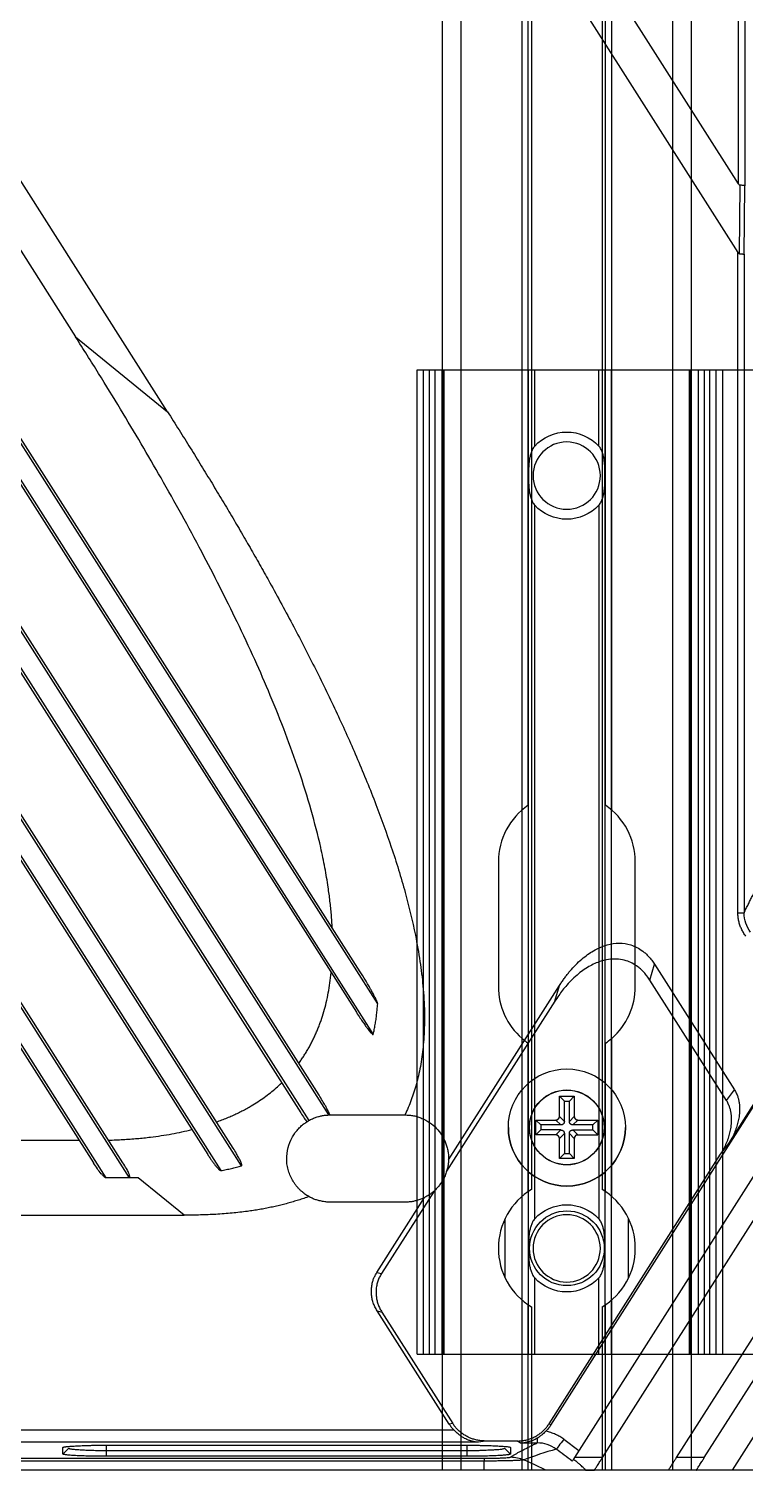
# Model space of a CAD drawing. Header units: millimetres. Extents: x 620 to 19791, y 2539 to 6969.
# Drawn here: x 17417.2 to 17474.8, y 3799.1 to 3914.7 of the extents above; entities that cross this region are included whole.
import ezdxf

# ---------------------------------------------------------------- set-up
doc = ezdxf.new("R2010")
doc.units = ezdxf.units.MM
doc.layers.add('02___PRT_ALL_AXES', color=7, linetype='Continuous')
doc.layers.add('1轮廓线', color=7, linetype='Continuous', lineweight=25)

# ---------------------------------------------------------------- blocks, each defined once
blk = doc.blocks.new('tugj')
at = {"color": 7, "linetype": 'Continuous', "lineweight": 25}
for p, q in [((12752.83, 4922.32), (12661.49, 5065.69)), ((12608.25, 5053.42), (12699.59, 4910.04)), ((12723.85, 4856.52), (12608.75, 5037.18)), ((12722.44, 4859.1), (12608.92, 5037.29)), ((12608.58, 5034.1), (12722.14, 4855.85)), ((12608.75, 5034.2), (12723.5, 4854.08)), ((12719.92, 4847.61), (12608.75, 5022.11)), ((12719.14, 4849.21), (12608.92, 5022.21)), ((12608.75, 5019.13), (12718.31, 4847.16)), ((12608.58, 5019.02), (12717.67, 4847.78)), ((12712.92, 4843.53), (12608.75, 5007.03)), ((12712.24, 4844.96), (12608.92, 5007.14)), ((12608.75, 5004.05), (12711.26, 4843.15)), ((12608.58, 5003.95), (12710.21, 4844.43)), ((12703.92, 4842.57), (12608.75, 4991.95)), ((12703.39, 4843.77), (12608.92, 4992.06)), ((12608.75, 4988.98), (12702.02, 4842.57)), ((12608.58, 4988.87), (12701.02, 4843.77)), ((12706.97, 4904.04), (12662.49, 4973.87)), ((12716.44, 4973.87), (12752.78, 4916.81)), ((12752.83, 4922.32), (12752.83, 4937.4)), ((12753.33, 4937.29), (12753.33, 4922.16)), ((12752.91, 4916.71), (12752.97, 4922.21)), ((12753.28, 4916.66), (12753.33, 4922.16)), ((12752.78, 4863.82), (12752.78, 4916.81)), ((12753.28, 4916.66), (12753.28, 4863.82)), ((12699.59, 4910.04), (12706.97, 4904.04)), ((12752.78, 4863.82), (12753.28, 4863.82)), ((12745.71, 4858.43), (12746.09, 4859.7)), ((12746.09, 4859.7), (12752.5, 4849.63)), ((12751.86, 4848.78), (12745.71, 4858.43)), ((12729.54, 4844.01), (12738.46, 4858.01)), ((12738.08, 4856.74), (12738.46, 4858.01)), ((12738.08, 4856.74), (12729.39, 4843.1)), ((12737.76, 4822.73), (12755.54, 4850.65)), ((12752.04, 4845.31), (12755.54, 4850.81)), ((12751.86, 4848.78), (12752.5, 4849.63)), ((12699.88, 4845.57), (12692.64, 4845.57)), ((12737.62, 4822.84), (12751.39, 4844.46)), ((12751.39, 4844.46), (12752.04, 4845.31)), ((12754.54, 4843.5), (12739.65, 4820.12)), ((12703.92, 4842.57), (12702.02, 4842.57)), ((12704.16, 4842.57), (12703.92, 4842.57)), ((12704.61, 4842.57), (12704.16, 4842.57)), ((12708.31, 4839.57), (12704.61, 4842.57)), ((12723.79, 4834.98), (12727.61, 4840.99)), ((12728.38, 4841.51), (12724.16, 4834.89)), ((12726.04, 4840.62), (12720.04, 4840.62)), ((12741.9, 4820.12), (12754.54, 4839.96)), ((12634.37, 4839.57), (12708.31, 4839.57)), ((12723.79, 4834.98), (12724.16, 4834.89)), ((12729.6, 4822.81), (12723.81, 4831.89)), ((12723.81, 4831.89), (12724.19, 4831.8)), ((12724.19, 4831.8), (12729.88, 4822.86)), ((12754.54, 4830.65), (12747.83, 4820.12)), ((12750.08, 4820.12), (12754.54, 4827.12)), ((12752.34, 4819.12), (12755.54, 4824.12)), ((12729.88, 4822.86), (12729.6, 4822.81)), ((12737.76, 4822.73), (12737.62, 4822.84)), ((12731.95, 4821.35), (12629.14, 4821.35)), ((12631.13, 4822.35), (12729.96, 4822.35)), ((12732.5, 4821.45), (12731.95, 4821.35)), ((12735.09, 4821.45), (12732.5, 4821.45)), ((12735.3, 4821.3), (12735.09, 4821.45)), ((12735.3, 4821.3), (12736.67, 4821.3)), ((12738.79, 4821.59), (12740, 4820.68)), ((12698.57, 4820.41), (12698.57, 4820.93)), ((12698.57, 4820.41), (12699.04, 4820.88)), ((12702.04, 4821.11), (12731.04, 4821.11)), ((12702.04, 4820.7), (12702.04, 4820.23)), ((12702.04, 4820.7), (12731.04, 4820.7)), ((12731.04, 4820.23), (12702.04, 4820.23)), ((12731.04, 4820.23), (12731.04, 4820.7)), ((12734.04, 4820.88), (12734.52, 4820.41)), ((12734.52, 4820.93), (12734.52, 4820.41)), ((12741.9, 4820.12), (12739.65, 4820.12)), ((12750.08, 4820.12), (12747.83, 4820.12)), ((12688.84, 4820.07), (12732.4, 4820.07)), ((12732.4, 4819.84), (12688.84, 4819.84)), ((12732.4, 4819.12), (12688.84, 4819.12)), ((12732.4, 4819.12), (12732.4, 4819.84)), ((12740.54, 4819.12), (12741.26, 4819.12)), ((12741.26, 4819.12), (12740.72, 4819.12)), ((12747.19, 4819.12), (12741.26, 4819.12)), ((12749.44, 4819.12), (12747.19, 4819.12)), ((12752.34, 4819.12), (12749.44, 4819.12)), ((12755.04, 4819.12), (12752.34, 4819.12))]:
    blk.add_line(p, q, dxfattribs=at)
at = {"color": 8, "linetype": 'Continuous', "lineweight": 25}
for p, q in [((12702.04, 4821.11), (12702.04, 4820.7)), ((12731.04, 4820.7), (12731.04, 4821.11))]:
    blk.add_line(p, q, dxfattribs=at)
at = {"color": 7, "linetype": 'Continuous', "lineweight": 25, "flags": 128}
blk.add_lwpolyline([(12737.35, 4819.12), (12736.47, 4819.53), (12735.58, 4819.94)], dxfattribs=at)
blk.add_circle((12739.04, 4846.62), 3)
at = {"color": 7, "linetype": 'Continuous', "lineweight": 25}
for points, knots in [([(12752.83, 4922.32), (12752.84, 4922.3), (12752.86, 4922.27), (12752.89, 4922.24), (12752.92, 4922.21), (12752.95, 4922.21), (12752.97, 4922.21)], [0, 0, 0, 0, 0.3004507, 0.516255, 0.7655281, 1, 1, 1, 1]), ([(12753.33, 4922.16), (12753.33, 4922.16), (12753.33, 4922.17), (12753.31, 4922.18), (12753.27, 4922.19), (12753.23, 4922.19), (12753.16, 4922.2), (12753.07, 4922.2), (12753, 4922.21), (12752.97, 4922.21)], [0, 0, 0, 0, 0.094895, 0.244998, 0.359306, 0.484216, 0.663833, 0.835745, 1, 1, 1, 1]), ([(12752.91, 4916.71), (12752.91, 4916.71), (12752.89, 4916.71), (12752.86, 4916.72), (12752.83, 4916.74), (12752.81, 4916.77), (12752.79, 4916.8), (12752.78, 4916.81)], [0, 0, 0, 0, 0.156694, 0.314893, 0.484569, 0.699997, 1, 1, 1, 1]), ([(12752.91, 4916.71), (12752.94, 4916.71), (12752.98, 4916.7), (12753.05, 4916.7), (12753.11, 4916.7), (12753.17, 4916.69), (12753.23, 4916.68), (12753.27, 4916.67), (12753.28, 4916.67), (12753.28, 4916.66)], [0, 0, 0, 0, 0.106386, 0.22492, 0.355612, 0.498466, 0.653483, 0.820662, 1, 1, 1, 1]), ([(12720.2, 4862.62), (12720.19, 4862.8), (12720.17, 4863.15), (12720.13, 4863.69), (12720.08, 4864.23), (12720.02, 4864.78), (12719.95, 4865.33), (12719.83, 4866.22), (12719.62, 4867.47), (12719.19, 4869.54), (12718.51, 4872.16), (12717.55, 4875.21), (12716.45, 4878.27), (12715.26, 4881.23), (12713.96, 4884.22), (12712.15, 4888.07), (12709.68, 4892.95), (12707.06, 4897.69), (12704.85, 4901.48), (12703.18, 4904.28), (12701.43, 4907.14), (12700.21, 4909.06), (12699.59, 4910.04)], [0, 0, 0, 0, 0.0102139, 0.0205385, 0.0309767, 0.0415315, 0.0522058, 0.0630022, 0.0931878, 0.1250778, 0.1845574, 0.2483961, 0.3086946, 0.3718269, 0.4319265, 0.4959106, 0.6167331, 0.7464147, 0.8069043, 0.8693256, 0.933688, 1, 1, 1, 1]), ([(12706.97, 4904.04), (12707.28, 4903.55), (12707.89, 4902.58), (12708.8, 4901.14), (12709.68, 4899.71), (12710.54, 4898.3), (12711.39, 4896.9), (12712.21, 4895.52), (12713.01, 4894.15), (12713.79, 4892.8), (12714.55, 4891.46), (12715.71, 4889.39), (12717.2, 4886.63), (12719.01, 4883.12), (12720.69, 4879.65), (12722.27, 4876.11), (12723.7, 4872.62), (12724.99, 4869.06), (12726.07, 4865.56), (12726.81, 4862.49), (12727.26, 4859.98), (12727.51, 4857.92), (12727.63, 4855.89), (12727.59, 4853.99), (12727.43, 4852.29), (12727.2, 4851.03), (12726.96, 4850.1), (12726.77, 4849.45), (12726.55, 4848.82), (12726.31, 4848.21), (12726.12, 4847.81), (12726.03, 4847.62)], [0, 0, 0, 0, 0.028127, 0.055867, 0.083223, 0.110194, 0.136782, 0.162987, 0.188811, 0.214255, 0.239319, 0.264005, 0.33008, 0.392582, 0.456982, 0.518406, 0.581947, 0.641185, 0.703244, 0.760717, 0.79542, 0.827786, 0.862084, 0.894623, 0.920706, 0.945691, 0.956791, 0.967751, 0.97859, 0.989333, 1, 1, 1, 1]), ([(12753.28, 4863.82), (12753.34, 4863.94), (12753.44, 4864.17), (12753.61, 4864.51), (12753.76, 4864.83), (12753.94, 4865.16), (12754.12, 4865.5), (12754.31, 4865.83), (12754.43, 4866.02), (12754.49, 4866.11)], [0, 0, 0, 0, 0.136003, 0.269855, 0.401557, 0.531111, 0.699451, 0.855745, 1, 1, 1, 1]), ([(12753.41, 4861.97), (12753.37, 4862.01), (12753.31, 4862.1), (12753.22, 4862.25), (12753.14, 4862.39), (12753.06, 4862.54), (12753, 4862.69), (12752.92, 4862.9), (12752.85, 4863.16), (12752.79, 4863.49), (12752.78, 4863.71), (12752.78, 4863.82)], [0, 0, 0, 0, 0.084861, 0.169101, 0.25296, 0.336679, 0.420502, 0.504669, 0.670214, 0.834663, 1, 1, 1, 1]), ([(12753.8, 4862.28), (12753.63, 4862.49), (12753.5, 4862.74), (12753.33, 4863.26), (12753.28, 4863.54), (12753.28, 4863.82)], [0, 0, 0, 0, 0.5, 0.5, 1, 1, 1, 1]), ([(12738.46, 4858.01), (12738.52, 4858.1), (12738.64, 4858.29), (12738.83, 4858.56), (12739.02, 4858.81), (12739.21, 4859.06), (12739.49, 4859.38), (12739.86, 4859.78), (12740.48, 4860.33), (12741.26, 4860.87), (12742.25, 4861.29), (12743.24, 4861.45), (12744.06, 4861.32), (12744.68, 4861.06), (12745.08, 4860.81), (12745.39, 4860.56), (12745.63, 4860.32), (12745.87, 4860.03), (12746.01, 4859.81), (12746.09, 4859.7)], [0, 0, 0, 0, 0.035181, 0.06949, 0.102958, 0.135615, 0.167497, 0.237811, 0.306398, 0.426306, 0.535135, 0.638829, 0.737184, 0.792914, 0.85017, 0.883735, 0.9175, 0.957411, 1, 1, 1, 1]), ([(12745.71, 4858.43), (12745.68, 4858.49), (12745.6, 4858.6), (12745.48, 4858.76), (12745.36, 4858.92), (12745.21, 4859.09), (12745.01, 4859.29), (12744.7, 4859.54), (12744.31, 4859.79), (12743.78, 4860.01), (12743.19, 4860.13), (12742.54, 4860.13), (12741.77, 4859.97), (12740.89, 4859.6), (12740.1, 4859.06), (12739.49, 4858.51), (12739.06, 4858.07), (12738.7, 4857.62), (12738.38, 4857.2), (12738.18, 4856.89), (12738.08, 4856.74)], [0, 0, 0, 0, 0.0216222, 0.0425505, 0.0628241, 0.0824862, 0.1161853, 0.1497884, 0.206969, 0.2627272, 0.3282325, 0.3948032, 0.465099, 0.5738297, 0.6937413, 0.7622458, 0.8325839, 0.8860953, 0.9418514, 1, 1, 1, 1]), ([(12717.51, 4851.76), (12717.58, 4851.85), (12717.72, 4852.04), (12717.91, 4852.33), (12718.1, 4852.63), (12718.28, 4852.93), (12718.45, 4853.24), (12718.61, 4853.55), (12718.77, 4853.87), (12718.91, 4854.19), (12719.05, 4854.52), (12719.18, 4854.86), (12719.35, 4855.32), (12719.54, 4855.91), (12719.73, 4856.65), (12719.89, 4857.42), (12720.02, 4858.21), (12720.08, 4858.75), (12720.12, 4859.03)], [0, 0, 0, 0, 0.044718, 0.089457, 0.134253, 0.17914, 0.224155, 0.269331, 0.314703, 0.360306, 0.406172, 0.452335, 0.498827, 0.593777, 0.691149, 0.791172, 0.894058, 1, 1, 1, 1]), ([(12723.85, 4856.52), (12723.85, 4856.52), (12723.85, 4856.55), (12723.84, 4856.59), (12723.82, 4856.64), (12723.8, 4856.7), (12723.77, 4856.77), (12723.73, 4856.86), (12723.69, 4856.95), (12723.63, 4857.06), (12723.58, 4857.17), (12723.51, 4857.3), (12723.41, 4857.48), (12723.27, 4857.73), (12723.08, 4858.07), (12722.8, 4858.53), (12722.58, 4858.88), (12722.44, 4859.1)], [0, 0, 0, 0, 0.009636, 0.023334, 0.041271, 0.063526, 0.090136, 0.121124, 0.156505, 0.196289, 0.240481, 0.289088, 0.342111, 0.453728, 0.579804, 0.731703, 1, 1, 1, 1]), ([(12723.5, 4854.08), (12723.53, 4854.21), (12723.58, 4854.47), (12723.65, 4854.87), (12723.72, 4855.27), (12723.77, 4855.68), (12723.81, 4856.09), (12723.84, 4856.37), (12723.85, 4856.52)], [0, 0, 0, 0, 0.161473, 0.324918, 0.490415, 0.658045, 0.827882, 1, 1, 1, 1]), ([(12722.14, 4855.85), (12722.23, 4855.7), (12722.41, 4855.43), (12722.66, 4855.06), (12722.87, 4854.77), (12723.03, 4854.54), (12723.17, 4854.37), (12723.26, 4854.25), (12723.34, 4854.17), (12723.39, 4854.12), (12723.42, 4854.09), (12723.45, 4854.07), (12723.47, 4854.06), (12723.49, 4854.07), (12723.5, 4854.07), (12723.5, 4854.08)], [0, 0, 0, 0, 0.230026, 0.424715, 0.584075, 0.708126, 0.796556, 0.869812, 0.911898, 0.942851, 0.962508, 0.972036, 0.981659, 0.989826, 1, 1, 1, 1]), ([(12710.91, 4847.05), (12711.05, 4847.1), (12711.34, 4847.21), (12711.76, 4847.38), (12712.17, 4847.55), (12712.56, 4847.74), (12712.95, 4847.93), (12713.33, 4848.13), (12713.76, 4848.38), (12714.23, 4848.67), (12714.74, 4849.02), (12715.23, 4849.39), (12715.7, 4849.78), (12715.99, 4850.05), (12716.14, 4850.19)], [0, 0, 0, 0, 0.074802, 0.148429, 0.220926, 0.292342, 0.362727, 0.432134, 0.500619, 0.60245, 0.703089, 0.802749, 0.901645, 1, 1, 1, 1]), ([(12720.03, 4847.61), (12720.02, 4847.62), (12720.02, 4847.63), (12720.01, 4847.64), (12720.01, 4847.65), (12720.01, 4847.65), (12720, 4847.66), (12720, 4847.67), (12719.99, 4847.67), (12719.99, 4847.68), (12719.98, 4847.69), (12719.97, 4847.71), (12719.96, 4847.74), (12719.9, 4847.88), (12719.79, 4848.1), (12719.62, 4848.41), (12719.4, 4848.78), (12719.23, 4849.06), (12719.14, 4849.21)], [0, 0, 0, 0, 0.015217, 0.019074, 0.020998, 0.022916, 0.030467, 0.034132, 0.035927, 0.037692, 0.044414, 0.056294, 0.078056, 0.103721, 0.304576, 0.468435, 0.700238, 1, 1, 1, 1]), ([(12752.5, 4849.63), (12752.53, 4849.59), (12752.58, 4849.5), (12752.65, 4849.37), (12752.71, 4849.23), (12752.78, 4849.05), (12752.84, 4848.83), (12752.9, 4848.47), (12752.93, 4848.01), (12752.89, 4847.5), (12752.79, 4847.03), (12752.67, 4846.59), (12752.5, 4846.16), (12752.29, 4845.73), (12752.12, 4845.45), (12752.04, 4845.31)], [0, 0, 0, 0, 0.0329932, 0.0657961, 0.0985296, 0.1313159, 0.1901957, 0.2526078, 0.3681449, 0.4895308, 0.5869421, 0.6859197, 0.7872669, 0.8917324, 1, 1, 1, 1]), ([(12751.39, 4844.46), (12751.44, 4844.53), (12751.52, 4844.67), (12751.64, 4844.88), (12751.75, 4845.1), (12751.85, 4845.31), (12751.94, 4845.53), (12752.02, 4845.75), (12752.09, 4845.96), (12752.14, 4846.18), (12752.19, 4846.4), (12752.25, 4846.73), (12752.28, 4847.16), (12752.26, 4847.62), (12752.2, 4847.98), (12752.12, 4848.25), (12752.01, 4848.52), (12751.91, 4848.7), (12751.86, 4848.78)], [0, 0, 0, 0, 0.054633, 0.108241, 0.160902, 0.212702, 0.263726, 0.314067, 0.36382, 0.413084, 0.461961, 0.510555, 0.631824, 0.747465, 0.809763, 0.868751, 0.93418, 1, 1, 1, 1]), ([(12718.33, 4841.06), (12718.27, 4841.1), (12718.16, 4841.16), (12718, 4841.27), (12717.84, 4841.4), (12717.67, 4841.54), (12717.51, 4841.7), (12717.35, 4841.88), (12717.19, 4842.08), (12717.02, 4842.35), (12716.83, 4842.69), (12716.68, 4843.13), (12716.57, 4843.58), (12716.52, 4844.21), (12716.61, 4844.97), (12716.88, 4845.65), (12717.15, 4846.1), (12717.37, 4846.38), (12717.61, 4846.64), (12717.87, 4846.87), (12718.06, 4847), (12718.16, 4847.07)], [0, 0, 0, 0, 0.025857, 0.053207, 0.082051, 0.11239, 0.144222, 0.17755, 0.212372, 0.248689, 0.312074, 0.375466, 0.44036, 0.505353, 0.638069, 0.756938, 0.806076, 0.854943, 0.903546, 0.951896, 1, 1, 1, 1]), ([(12717.67, 4847.78), (12717.77, 4847.64), (12717.92, 4847.4), (12718.09, 4847.16), (12718.16, 4847.07)], [0, 0, 0, 0, 0.587301, 1, 1, 1, 1]), ([(12718.16, 4847.07), (12718.16, 4847.07), (12718.18, 4847.08), (12718.2, 4847.09), (12718.23, 4847.11), (12718.26, 4847.12), (12718.28, 4847.14), (12718.3, 4847.15), (12718.31, 4847.16)], [0, 0, 0, 0, 0.193434, 0.376156, 0.548169, 0.709476, 0.860083, 1, 1, 1, 1]), ([(12718.31, 4847.16), (12718.36, 4847.18), (12718.46, 4847.24), (12718.61, 4847.31), (12718.77, 4847.38), (12718.92, 4847.43), (12719.12, 4847.49), (12719.36, 4847.55), (12719.64, 4847.6), (12719.82, 4847.61), (12719.92, 4847.61)], [0, 0, 0, 0, 0.10019, 0.200056, 0.299831, 0.399749, 0.500042, 0.666803, 0.833095, 1, 1, 1, 1]), ([(12720.03, 4847.62), (12720.33, 4847.62), (12720.96, 4847.62), (12721.96, 4847.62), (12723.19, 4847.62), (12724.56, 4847.62), (12725.56, 4847.62), (12726.03, 4847.62)], [0, 0, 0, 0, 0.148764, 0.315345, 0.499744, 0.764431, 1, 1, 1, 1]), ([(12726.03, 4847.62), (12726.09, 4847.61), (12726.21, 4847.61), (12726.39, 4847.6), (12726.56, 4847.58), (12726.74, 4847.55), (12726.91, 4847.51), (12727.08, 4847.46), (12727.24, 4847.4), (12727.57, 4847.28), (12728.03, 4847.02), (12728.57, 4846.57), (12729.01, 4846.02), (12729.27, 4845.49), (12729.42, 4845.05), (12729.5, 4844.71), (12729.54, 4844.36), (12729.54, 4844.13), (12729.54, 4844.01)], [0, 0, 0, 0, 0.031946, 0.063607, 0.095061, 0.126386, 0.157664, 0.188975, 0.220398, 0.252014, 0.376591, 0.501216, 0.625704, 0.750422, 0.813205, 0.875307, 0.937361, 1, 1, 1, 1]), ([(12702.23, 4845.59), (12702.43, 4845.6), (12702.82, 4845.61), (12703.4, 4845.64), (12703.97, 4845.68), (12704.53, 4845.72), (12705.07, 4845.77), (12705.71, 4845.85), (12706.46, 4845.95), (12707.3, 4846.09), (12708.12, 4846.25), (12708.66, 4846.38), (12708.92, 4846.45)], [0, 0, 0, 0, 0.087666, 0.173589, 0.257788, 0.34028, 0.421087, 0.50023, 0.629018, 0.755162, 0.878781, 1, 1, 1, 1]), ([(12710.21, 4844.43), (12710.26, 4844.35), (12710.35, 4844.2), (12710.48, 4844.02), (12710.6, 4843.84), (12710.73, 4843.67), (12710.87, 4843.49), (12710.98, 4843.38), (12711.05, 4843.3), (12711.1, 4843.24), (12711.17, 4843.19), (12711.23, 4843.16), (12711.26, 4843.15)], [0, 0, 0, 0, 0.17727, 0.310572, 0.399904, 0.560232, 0.695305, 0.803603, 0.839023, 0.886091, 0.936552, 1, 1, 1, 1]), ([(12712.92, 4843.53), (12712.92, 4843.53), (12712.93, 4843.55), (12712.94, 4843.57), (12712.94, 4843.6), (12712.93, 4843.63), (12712.92, 4843.68), (12712.9, 4843.75), (12712.87, 4843.83), (12712.8, 4843.98), (12712.68, 4844.21), (12712.49, 4844.55), (12712.34, 4844.81), (12712.24, 4844.96)], [0, 0, 0, 0, 0.017238, 0.0318024, 0.0452544, 0.0647584, 0.0970788, 0.1368635, 0.1956711, 0.2619652, 0.4438118, 0.6725353, 1, 1, 1, 1]), ([(12702.02, 4842.57), (12702.02, 4842.57), (12702, 4842.57), (12701.98, 4842.58), (12701.95, 4842.6), (12701.92, 4842.62), (12701.89, 4842.65), (12701.84, 4842.69), (12701.79, 4842.75), (12701.72, 4842.82), (12701.56, 4843), (12701.32, 4843.31), (12701.13, 4843.61), (12701.02, 4843.77)], [0, 0, 0, 0, 0.01237, 0.028021, 0.047451, 0.070919, 0.098571, 0.130494, 0.185573, 0.248711, 0.319995, 0.636654, 1, 1, 1, 1]), ([(12703.92, 4842.57), (12703.92, 4842.57), (12703.94, 4842.58), (12703.95, 4842.6), (12703.95, 4842.62), (12703.95, 4842.67), (12703.93, 4842.75), (12703.89, 4842.86), (12703.81, 4843.05), (12703.65, 4843.36), (12703.49, 4843.62), (12703.39, 4843.77)], [0, 0, 0, 0, 0.0169173, 0.0312141, 0.0450633, 0.0641065, 0.1390237, 0.2245514, 0.3354729, 0.6005671, 1, 1, 1, 1]), ([(12711.26, 4843.15), (12711.4, 4843.17), (12711.68, 4843.23), (12712.1, 4843.32), (12712.51, 4843.42), (12712.78, 4843.49), (12712.92, 4843.53)], [0, 0, 0, 0, 0.2550593, 0.5066954, 0.7549831, 1, 1, 1, 1]), ([(12729.54, 4844.01), (12729.54, 4843.96), (12729.54, 4843.87), (12729.52, 4843.73), (12729.5, 4843.59), (12729.48, 4843.43), (12729.44, 4843.27), (12729.41, 4843.16), (12729.39, 4843.1)], [0, 0, 0, 0, 0.179765, 0.346667, 0.501047, 0.673859, 0.839861, 1, 1, 1, 1]), ([(12729.39, 4843.1), (12729.37, 4843.04), (12729.33, 4842.92), (12729.26, 4842.74), (12729.18, 4842.57), (12729.09, 4842.4), (12728.97, 4842.2), (12728.81, 4841.97), (12728.61, 4841.73), (12728.45, 4841.58), (12728.38, 4841.51)], [0, 0, 0, 0, 0.1002664, 0.2001041, 0.2998137, 0.3996969, 0.5000539, 0.6668727, 0.8330553, 1, 1, 1, 1]), ([(12718.33, 4841.06), (12718.19, 4841.02), (12717.91, 4840.92), (12717.49, 4840.78), (12717.06, 4840.65), (12716.62, 4840.52), (12716.18, 4840.41), (12715.73, 4840.3), (12715.28, 4840.2), (12714.82, 4840.11), (12714.35, 4840.02), (12713.87, 4839.95), (12713.14, 4839.84), (12712.14, 4839.73), (12710.88, 4839.63), (12709.6, 4839.58), (12708.74, 4839.57), (12708.31, 4839.57)], [0, 0, 0, 0, 0.04327, 0.086907, 0.130931, 0.175359, 0.220209, 0.2655, 0.311249, 0.357472, 0.404186, 0.451405, 0.499145, 0.621038, 0.748619, 0.870491, 1, 1, 1, 1]), ([(12720.04, 4840.62), (12719.98, 4840.62), (12719.86, 4840.62), (12719.68, 4840.63), (12719.51, 4840.66), (12719.33, 4840.69), (12719.12, 4840.74), (12718.87, 4840.81), (12718.59, 4840.92), (12718.42, 4841.02), (12718.33, 4841.06)], [0, 0, 0, 0, 0.1002242, 0.2000778, 0.2998237, 0.3997259, 0.5000471, 0.6668346, 0.8330778, 1, 1, 1, 1]), ([(12727.61, 4840.99), (12727.57, 4840.96), (12727.47, 4840.92), (12727.32, 4840.85), (12727.16, 4840.8), (12727.01, 4840.75), (12726.82, 4840.7), (12726.58, 4840.65), (12726.31, 4840.62), (12726.13, 4840.62), (12726.04, 4840.62)], [0, 0, 0, 0, 0.1001719, 0.2000442, 0.2998342, 0.39976, 0.5000388, 0.6667868, 0.8331036, 1, 1, 1, 1]), ([(12728.38, 4841.51), (12728.34, 4841.48), (12728.28, 4841.42), (12728.18, 4841.34), (12728.08, 4841.27), (12727.95, 4841.18), (12727.8, 4841.08), (12727.68, 4841.02), (12727.61, 4840.99)], [0, 0, 0, 0, 0.119479, 0.242202, 0.368583, 0.499004, 0.73498, 1, 1, 1, 1]), ([(12723.81, 4831.89), (12723.78, 4831.94), (12723.72, 4832.04), (12723.63, 4832.21), (12723.56, 4832.38), (12723.49, 4832.55), (12723.44, 4832.72), (12723.4, 4832.89), (12723.37, 4833.07), (12723.35, 4833.25), (12723.34, 4833.5), (12723.36, 4833.83), (12723.42, 4834.17), (12723.52, 4834.47), (12723.64, 4834.73), (12723.74, 4834.9), (12723.79, 4834.98)], [0, 0, 0, 0, 0.0573502, 0.1137864, 0.1695106, 0.2247326, 0.2796678, 0.3345354, 0.3895548, 0.4449441, 0.5009169, 0.6220685, 0.739873, 0.8248844, 0.9112986, 1, 1, 1, 1]), ([(12724.16, 4834.89), (12724.13, 4834.84), (12724.07, 4834.74), (12723.99, 4834.59), (12723.92, 4834.43), (12723.86, 4834.28), (12723.79, 4834.05), (12723.73, 4833.74), (12723.71, 4833.37), (12723.74, 4833.02), (12723.79, 4832.7), (12723.89, 4832.39), (12724.02, 4832.08), (12724.13, 4831.89), (12724.19, 4831.8)], [0, 0, 0, 0, 0.0535069, 0.1060958, 0.1579496, 0.2092592, 0.2602214, 0.3778836, 0.499202, 0.5994542, 0.6983901, 0.7972837, 0.8974105, 1, 1, 1, 1]), ([(12729.96, 4822.35), (12729.92, 4822.39), (12729.86, 4822.46), (12729.76, 4822.57), (12729.68, 4822.69), (12729.62, 4822.77), (12729.6, 4822.81)], [0, 0, 0, 0, 0.250901, 0.500796, 0.750292, 1, 1, 1, 1]), ([(12732.5, 4821.45), (12732.44, 4821.46), (12732.32, 4821.46), (12732.14, 4821.47), (12731.97, 4821.5), (12731.81, 4821.53), (12731.65, 4821.57), (12731.5, 4821.61), (12731.36, 4821.66), (12731.23, 4821.72), (12731.11, 4821.77), (12730.93, 4821.86), (12730.71, 4822), (12730.46, 4822.19), (12730.24, 4822.4), (12730.04, 4822.62), (12729.93, 4822.78), (12729.88, 4822.86)], [0, 0, 0, 0, 0.059119, 0.116393, 0.171825, 0.225414, 0.277163, 0.327072, 0.375145, 0.421381, 0.465785, 0.508357, 0.612581, 0.713809, 0.812088, 0.907467, 1, 1, 1, 1]), ([(12735.09, 4821.45), (12735.15, 4821.46), (12735.26, 4821.46), (12735.43, 4821.47), (12735.59, 4821.49), (12735.75, 4821.53), (12735.92, 4821.57), (12736.07, 4821.62), (12736.23, 4821.68), (12736.38, 4821.75), (12736.57, 4821.84), (12736.79, 4821.98), (12737.03, 4822.16), (12737.25, 4822.36), (12737.45, 4822.59), (12737.56, 4822.76), (12737.62, 4822.84)], [0, 0, 0, 0, 0.056335, 0.112088, 0.167429, 0.222534, 0.27758, 0.332746, 0.388207, 0.444139, 0.50071, 0.601843, 0.701313, 0.800139, 0.89936, 1, 1, 1, 1]), ([(12737.76, 4822.73), (12737.73, 4822.69), (12737.67, 4822.6), (12737.57, 4822.47), (12737.47, 4822.35), (12737.39, 4822.27), (12737.36, 4822.23)], [0, 0, 0, 0, 0.250358, 0.499991, 0.749628, 1, 1, 1, 1]), ([(12731.95, 4821.35), (12731.9, 4821.36), (12731.81, 4821.36), (12731.67, 4821.38), (12731.55, 4821.4), (12731.44, 4821.43), (12731.34, 4821.45), (12731.2, 4821.5), (12731.03, 4821.56), (12730.82, 4821.67), (12730.61, 4821.79), (12730.41, 4821.94), (12730.24, 4822.08), (12730.09, 4822.22), (12730, 4822.31), (12729.96, 4822.35)], [0, 0, 0, 0, 0.069358, 0.133219, 0.191583, 0.244452, 0.291825, 0.333702, 0.446424, 0.536999, 0.648662, 0.759728, 0.846638, 0.926699, 1, 1, 1, 1]), ([(12734.54, 4820.17), (12734.6, 4820.21), (12734.72, 4820.28), (12734.91, 4820.4), (12735.12, 4820.52), (12735.34, 4820.64), (12735.58, 4820.76), (12735.83, 4820.89), (12736.1, 4821.03), (12736.38, 4821.16), (12736.57, 4821.25), (12736.67, 4821.3)], [0, 0, 0, 0, 0.098378, 0.199936, 0.304675, 0.412597, 0.523703, 0.637996, 0.755475, 0.876143, 1, 1, 1, 1]), ([(12735.3, 4821.3), (12735.35, 4821.3), (12735.45, 4821.31), (12735.6, 4821.32), (12735.73, 4821.35), (12735.84, 4821.37), (12735.95, 4821.4), (12736.09, 4821.44), (12736.27, 4821.5), (12736.48, 4821.59), (12736.61, 4821.67), (12736.67, 4821.7)], [0, 0, 0, 0, 0.112481, 0.215497, 0.309047, 0.393134, 0.46776, 0.532931, 0.70248, 0.8581, 1, 1, 1, 1]), ([(12736.67, 4821.7), (12736.72, 4821.73), (12736.81, 4821.78), (12736.93, 4821.87), (12737.06, 4821.97), (12737.21, 4822.08), (12737.31, 4822.18), (12737.36, 4822.23)], [0, 0, 0, 0, 0.201328, 0.374361, 0.519294, 0.769955, 1, 1, 1, 1]), ([(12736.67, 4821.7), (12736.67, 4821.58), (12736.67, 4821.48), (12736.67, 4821.34), (12736.67, 4821.31), (12736.67, 4821.3)], [0, 0, 0, 0, 0.5, 0.5, 1, 1, 1, 1]), ([(12738.19, 4820.8), (12737.98, 4820.96), (12737.73, 4821.09), (12737.22, 4821.26), (12736.95, 4821.3), (12736.67, 4821.3)], [0, 0, 0, 0, 0.5, 0.5, 1, 1, 1, 1]), ([(12738.79, 4821.59), (12738.74, 4821.63), (12738.64, 4821.7), (12738.48, 4821.81), (12738.31, 4821.9), (12738.13, 4821.99), (12737.95, 4822.06), (12737.76, 4822.13), (12737.56, 4822.19), (12737.42, 4822.22), (12737.36, 4822.23)], [0, 0, 0, 0, 0.118804, 0.239392, 0.361738, 0.485853, 0.61174, 0.739393, 0.868813, 1, 1, 1, 1]), ([(12698.57, 4820.93), (12698.57, 4820.94), (12698.57, 4820.94), (12698.59, 4820.95), (12698.61, 4820.96), (12698.65, 4820.97), (12698.7, 4820.98), (12698.76, 4820.99), (12698.89, 4821.01), (12699.13, 4821.03), (12699.57, 4821.06), (12700.11, 4821.08), (12700.62, 4821.1), (12701.05, 4821.11), (12701.37, 4821.11), (12701.71, 4821.11), (12701.93, 4821.11), (12702.04, 4821.11)], [0, 0, 0, 0, 0.035355, 0.070492, 0.10552, 0.140549, 0.175688, 0.211047, 0.246731, 0.374237, 0.500004, 0.625677, 0.75326, 0.815442, 0.876902, 0.938226, 1, 1, 1, 1]), ([(12702.04, 4820.23), (12701.98, 4820.23), (12701.85, 4820.23), (12701.66, 4820.23), (12701.47, 4820.23), (12701.28, 4820.23), (12701.1, 4820.23), (12700.91, 4820.24), (12700.57, 4820.24), (12700.11, 4820.26), (12699.57, 4820.28), (12699.13, 4820.31), (12698.86, 4820.33), (12698.71, 4820.36), (12698.63, 4820.37), (12698.58, 4820.39), (12698.57, 4820.4), (12698.57, 4820.41)], [0, 0, 0, 0, 0.035392, 0.070555, 0.105599, 0.140634, 0.175769, 0.211113, 0.246774, 0.374212, 0.49999, 0.625634, 0.753225, 0.815417, 0.876887, 0.938218, 1, 1, 1, 1]), ([(12699.04, 4820.88), (12699.04, 4820.88), (12699.05, 4820.87), (12699.06, 4820.86), (12699.09, 4820.85), (12699.14, 4820.83), (12699.21, 4820.82), (12699.33, 4820.8), (12699.47, 4820.79), (12699.64, 4820.77), (12699.84, 4820.76), (12700.13, 4820.74), (12700.53, 4820.72), (12700.95, 4820.71), (12701.3, 4820.7), (12701.55, 4820.7), (12701.8, 4820.7), (12701.96, 4820.7), (12702.04, 4820.7)], [0, 0, 0, 0, 0.035919, 0.072347, 0.109295, 0.146767, 0.230153, 0.280685, 0.345176, 0.409555, 0.476977, 0.548229, 0.664801, 0.785015, 0.840092, 0.896567, 0.948304, 1, 1, 1, 1]), ([(12731.04, 4821.11), (12731.11, 4821.11), (12731.23, 4821.11), (12731.43, 4821.11), (12731.62, 4821.11), (12731.8, 4821.11), (12731.99, 4821.11), (12732.17, 4821.1), (12732.51, 4821.1), (12732.98, 4821.08), (12733.52, 4821.06), (12733.95, 4821.03), (12734.22, 4821.01), (12734.38, 4820.98), (12734.46, 4820.97), (12734.51, 4820.95), (12734.51, 4820.94), (12734.52, 4820.93)], [0, 0, 0, 0, 0.035369, 0.070518, 0.105554, 0.140588, 0.17573, 0.211087, 0.246768, 0.374246, 0.500013, 0.625669, 0.753293, 0.81548, 0.876937, 0.938248, 1, 1, 1, 1]), ([(12731.04, 4820.7), (12731.09, 4820.7), (12731.21, 4820.7), (12731.4, 4820.7), (12731.61, 4820.7), (12731.87, 4820.7), (12732.19, 4820.71), (12732.63, 4820.73), (12732.99, 4820.74), (12733.27, 4820.76), (12733.48, 4820.77), (12733.65, 4820.79), (12733.79, 4820.8), (12733.9, 4820.82), (12733.99, 4820.84), (12734.04, 4820.86), (12734.04, 4820.88), (12734.04, 4820.88)], [0, 0, 0, 0, 0.027363, 0.078343, 0.122784, 0.160528, 0.24836, 0.339852, 0.470584, 0.530571, 0.587958, 0.684414, 0.73202, 0.781741, 0.877667, 0.950403, 1, 1, 1, 1]), ([(12734.52, 4820.41), (12734.52, 4820.4), (12734.51, 4820.4), (12734.5, 4820.39), (12734.47, 4820.38), (12734.43, 4820.37), (12734.39, 4820.36), (12734.33, 4820.35), (12734.2, 4820.33), (12733.96, 4820.31), (12733.52, 4820.28), (12732.98, 4820.26), (12732.47, 4820.24), (12732.04, 4820.23), (12731.71, 4820.23), (12731.38, 4820.23), (12731.15, 4820.23), (12731.04, 4820.23)], [0, 0, 0, 0, 0.03536, 0.0705, 0.105531, 0.140562, 0.175702, 0.21106, 0.246743, 0.374234, 0.499988, 0.625676, 0.753228, 0.815386, 0.876843, 0.938185, 1, 1, 1, 1]), ([(12732.4, 4820.07), (12732.45, 4820.07), (12732.54, 4820.07), (12732.67, 4820.07), (12732.81, 4820.07), (12732.94, 4820.07), (12733.07, 4820.07), (12733.28, 4820.07), (12733.56, 4820.08), (12733.88, 4820.1), (12734.15, 4820.11), (12734.33, 4820.13), (12734.45, 4820.14), (12734.52, 4820.16), (12734.53, 4820.17), (12734.54, 4820.17)], [0, 0, 0, 0, 0.042203, 0.084071, 0.125772, 0.167478, 0.209357, 0.25158, 0.376768, 0.502269, 0.626903, 0.75184, 0.834751, 0.917047, 1, 1, 1, 1]), ([(12739.47, 4819.83), (12739.26, 4820), (12738.83, 4820.32), (12738.41, 4820.64), (12738.19, 4820.8)], [0, 0, 0, 0, 0.4999934, 1, 1, 1, 1]), ([(12741.26, 4819.12), (12741.26, 4819.12), (12741.26, 4819.12), (12741.27, 4819.13), (12741.28, 4819.15), (12741.3, 4819.18), (12741.33, 4819.23), (12741.38, 4819.3), (12741.46, 4819.42), (12741.55, 4819.56), (12741.65, 4819.72), (12741.76, 4819.9), (12741.85, 4820.03), (12741.9, 4820.12)], [0, 0, 0, 0, 0.055968, 0.110252, 0.162997, 0.214361, 0.264516, 0.366616, 0.489395, 0.60523, 0.723158, 0.83333, 1, 1, 1, 1]), ([(12747.83, 4820.12), (12747.81, 4820.08), (12747.76, 4820.01), (12747.71, 4819.92), (12747.65, 4819.84), (12747.61, 4819.78), (12747.55, 4819.68), (12747.48, 4819.56), (12747.39, 4819.42), (12747.31, 4819.3), (12747.25, 4819.22), (12747.22, 4819.16), (12747.2, 4819.12), (12747.19, 4819.12), (12747.19, 4819.12)], [0, 0, 0, 0, 0.0735487, 0.1380363, 0.1934622, 0.2398271, 0.2771333, 0.3950302, 0.5108719, 0.6336186, 0.7357268, 0.8198961, 0.9077434, 1, 1, 1, 1]), ([(12749.44, 4819.12), (12749.45, 4819.12), (12749.45, 4819.12), (12749.45, 4819.13), (12749.46, 4819.15), (12749.48, 4819.18), (12749.51, 4819.23), (12749.56, 4819.3), (12749.64, 4819.42), (12749.73, 4819.56), (12749.83, 4819.72), (12749.95, 4819.9), (12750.03, 4820.03), (12750.08, 4820.12)], [0, 0, 0, 0, 0.055968, 0.110252, 0.162997, 0.214361, 0.264516, 0.366616, 0.489395, 0.60523, 0.723158, 0.83333, 1, 1, 1, 1]), ([(12735.58, 4819.94), (12735.58, 4819.94), (12735.56, 4819.93), (12735.52, 4819.93), (12735.47, 4819.92), (12735.41, 4819.91), (12735.33, 4819.91), (12735.24, 4819.9), (12735.14, 4819.89), (12735.03, 4819.89), (12734.9, 4819.88), (12734.75, 4819.88), (12734.6, 4819.87), (12734.43, 4819.87), (12734.24, 4819.86), (12734.05, 4819.86), (12733.84, 4819.85), (12733.62, 4819.85), (12733.39, 4819.85), (12733.16, 4819.84), (12732.91, 4819.84), (12732.66, 4819.84), (12732.49, 4819.84), (12732.4, 4819.84)], [0, 0, 0, 0, 0.039985, 0.080802, 0.122407, 0.164783, 0.20793, 0.251839, 0.296507, 0.341927, 0.388095, 0.435009, 0.482664, 0.531059, 0.580192, 0.630065, 0.68068, 0.732039, 0.784151, 0.837015, 0.890654, 0.945021, 1, 1, 1, 1]), ([(12737.35, 4819.12), (12737.34, 4819.12), (12737.32, 4819.12), (12737.27, 4819.12), (12737.22, 4819.12), (12737.15, 4819.12), (12737.08, 4819.12), (12736.99, 4819.12), (12736.9, 4819.12), (12736.69, 4819.12), (12736.32, 4819.12), (12735.7, 4819.12), (12734.97, 4819.12), (12734.3, 4819.12), (12733.73, 4819.12), (12733.29, 4819.12), (12732.85, 4819.12), (12732.55, 4819.12), (12732.4, 4819.12)], [0, 0, 0, 0, 0.031453, 0.062739, 0.093923, 0.125069, 0.156241, 0.187504, 0.218923, 0.250559, 0.375772, 0.500069, 0.624356, 0.749588, 0.812378, 0.874702, 0.937072, 1, 1, 1, 1]), ([(12740.54, 4819.12), (12740.28, 4819.12), (12739.75, 4819.12), (12738.87, 4819.12), (12738.07, 4819.12), (12737.54, 4819.12), (12737.35, 4819.12)], [0, 0, 0, 0, 0.247771, 0.497694, 0.825142, 1, 1, 1, 1]), ([(12739.57, 4819.99), (12739.55, 4819.96), (12739.52, 4819.91), (12739.49, 4819.86), (12739.47, 4819.83)], [0, 0, 0, 0, 0.492562, 1, 1, 1, 1]), ([(12740.54, 4819.12), (12740.55, 4819.12), (12740.55, 4819.12), (12740.55, 4819.13), (12740.54, 4819.14), (12740.51, 4819.18), (12740.46, 4819.23), (12740.35, 4819.33), (12740.21, 4819.46), (12740.03, 4819.62), (12739.81, 4819.8), (12739.65, 4819.92), (12739.57, 4819.99)], [0, 0, 0, 0, 0.044789, 0.089059, 0.133558, 0.179028, 0.280106, 0.389402, 0.518481, 0.658634, 0.825277, 1, 1, 1, 1])]:
    blk.add_open_spline(points, degree=3, knots=knots, dxfattribs=at)
for points in [[(12719.92, 4847.61), (12719.95, 4847.61), (12719.99, 4847.62), (12720.03, 4847.61)], [(12738.79, 4821.59), (12738.5, 4821.21), (12738.23, 4820.85), (12738.19, 4820.8)], [(12734.54, 4820.17), (12734.9, 4820.17), (12735.26, 4820.09), (12735.58, 4819.94)], [(12738.19, 4820.8), (12737.31, 4820.54), (12736.37, 4820.24), (12735.58, 4819.94)], [(12739.65, 4820.12), (12739.62, 4820.07), (12739.59, 4820.03), (12739.57, 4819.99)], [(12732.4, 4820.07), (12732.4, 4820.05), (12732.4, 4819.97), (12732.4, 4819.84)]]:
    blk.add_open_spline(points, degree=3, dxfattribs=at)
blk = doc.blocks.new('*U204')
blk.add_blockref('tugj', (-12530.54, -4991.11))
blk = doc.blocks.new('*U205')
at = {"color": 0, "linetype": 'ByBlock', "lineweight": -2, "transparency": 16777216}
blk.add_blockref('*U204', (0, 0), dxfattribs=at)
blk = doc.blocks.new('ryfhgjmb')
at = {"color": 30, "linetype": 'Continuous', "true_color": 0xf26722}
for p, q in [((6005.13, 3322.43), (6005.13, 3342.43)), ((6005.13, 3342.43), (7001.63, 3342.43)), ((6005.13, 3340.93), (7001.63, 3340.93)), ((6053.93, 3337.93), (6043.93, 3337.93)), ((6058.09, 3336.03), (6969.27, 3336.03)), ((6058.47, 3335.53), (6968.88, 3335.53)), ((6058.09, 3328.83), (6969.27, 3328.83)), ((6058.47, 3329.33), (6968.88, 3329.33)), ((6043.93, 3326.93), (6053.93, 3326.93)), ((6005.13, 3323.93), (7001.63, 3323.93)), ((6005.13, 3322.43), (7001.63, 3322.43))]:
    blk.add_line(p, q, dxfattribs=at)
for centre, start, end in [((6043.93, 3332.43), 90, 139.1148), ((6053.93, 3332.43), 34.3077, 90), ((6043.93, 3332.43), 220.8852, 270), ((6053.93, 3332.43), 270, 325.6923)]:
    blk.add_arc(centre, 5.5, start, end, dxfattribs=at)
at = {"layer": '02___PRT_ALL_AXES', "color": 30, "linetype": 'Continuous', "true_color": 0xf26722}
for p, q in [((6020.56, 3337.39), (6025.29, 3337.39)), ((6005.13, 3336.03), (6018.77, 3336.03)), ((6005.13, 3335.53), (6018.38, 3335.53)), ((6018.22, 3335.27), (6005.13, 3335.27)), ((6027.09, 3336.03), (6039.77, 3336.03)), ((6027.47, 3335.53), (6039.38, 3335.53)), ((6968.72, 3335.27), (6027.64, 3335.27)), ((6018.22, 3329.59), (6005.13, 3329.59)), ((6968.72, 3329.59), (6027.64, 3329.59)), ((6005.13, 3329.33), (6018.38, 3329.33)), ((6005.13, 3328.83), (6018.77, 3328.83)), ((6027.09, 3328.83), (6039.77, 3328.83)), ((6027.47, 3329.33), (6039.38, 3329.33)), ((6020.56, 3327.47), (6025.29, 3327.47))]:
    blk.add_line(p, q, dxfattribs=at)
blk.add_circle((6022.93, 3332.43), 3, dxfattribs=at)
for centre, start, end in [((6022.93, 3332.43), 31.0806, 148.9194), ((6043.93, 3332.43), 139.1148, 145.6923), ((6022.93, 3332.43), 211.0806, 328.9194), ((6043.93, 3332.43), 214.3077, 220.8852)]:
    blk.add_arc(centre, 5.5, start, end, dxfattribs=at)
blk = doc.blocks.new('ETDHFN')
at = {"layer": '1轮廓线', "linetype": 'Continuous', "lineweight": 25}
for p, q in [((8841.41, 4025.55), (8841.81, 4025.15)), ((8841.41, 4023.94), (8841.41, 4025.55)), ((8841.41, 4025.55), (8842.61, 4025.55)), ((8841.81, 4025.15), (8842.21, 4025.15)), ((8841.81, 4023.54), (8841.81, 4025.15)), ((8842.61, 4025.55), (8842.21, 4025.15)), ((8842.21, 4023.54), (8842.21, 4025.15)), ((8842.61, 4025.55), (8842.61, 4023.94)), ((8839.51, 4023.65), (8839.91, 4023.25)), ((8839.51, 4022.45), (8839.51, 4023.65)), ((8839.51, 4023.65), (8841.12, 4023.65)), ((8842.9, 4023.65), (8844.51, 4023.65)), ((8844.51, 4023.65), (8844.11, 4023.25)), ((8844.51, 4023.65), (8844.51, 4022.45)), ((8839.51, 4022.45), (8839.91, 4022.85)), ((8841.12, 4022.45), (8839.51, 4022.45)), ((8839.91, 4023.25), (8839.91, 4022.85)), ((8841.52, 4023.25), (8839.91, 4023.25)), ((8841.52, 4022.85), (8839.91, 4022.85)), ((8841.41, 4020.55), (8841.41, 4022.16)), ((8841.81, 4022.56), (8841.81, 4020.95)), ((8842.21, 4020.95), (8842.21, 4022.56)), ((8844.11, 4023.25), (8842.5, 4023.25)), ((8842.5, 4022.85), (8844.11, 4022.85)), ((8842.61, 4022.16), (8842.61, 4020.55)), ((8842.9, 4022.45), (8844.51, 4022.45)), ((8844.11, 4022.85), (8844.11, 4023.25)), ((8844.51, 4022.45), (8844.11, 4022.85)), ((8841.41, 4020.55), (8841.81, 4020.95)), ((8842.61, 4020.55), (8841.41, 4020.55)), ((8841.81, 4020.95), (8842.21, 4020.95)), ((8842.61, 4020.55), (8842.21, 4020.95))]:
    blk.add_line(p, q, dxfattribs=at)
at = {"layer": '1轮廓线', "linetype": 'Continuous', "lineweight": 13}
for p, q in [((8841.12, 4023.65), (8841.52, 4023.25)), ((8841.41, 4023.94), (8841.81, 4023.54)), ((8842.61, 4023.94), (8842.21, 4023.54)), ((8842.9, 4023.65), (8842.5, 4023.25)), ((8841.12, 4022.45), (8841.52, 4022.85)), ((8841.41, 4022.16), (8841.81, 4022.56)), ((8842.61, 4022.16), (8842.21, 4022.56)), ((8842.9, 4022.45), (8842.5, 4022.85))]:
    blk.add_line(p, q, dxfattribs=at)
at = {"layer": '1轮廓线', "linetype": 'Continuous', "lineweight": 25}
for radius in [4.7, 3]:
    blk.add_circle((8842.01, 4023.05), radius, dxfattribs=at)
blk.add_arc((8842.01, 4023.05), 4.7, 180, 0, dxfattribs=at)
for points in [[(8841.12, 4023.65), (8841.18, 4023.65), (8841.24, 4023.68), (8841.29, 4023.7), (8841.33, 4023.74), (8841.36, 4023.77), (8841.39, 4023.82), (8841.41, 4023.88), (8841.41, 4023.94)], [(8841.81, 4023.54), (8841.81, 4023.48), (8841.79, 4023.42), (8841.77, 4023.37), (8841.73, 4023.33), (8841.69, 4023.3), (8841.64, 4023.27), (8841.59, 4023.25), (8841.52, 4023.25)], [(8842.5, 4023.25), (8842.43, 4023.25), (8842.38, 4023.27), (8842.33, 4023.3), (8842.29, 4023.33), (8842.26, 4023.37), (8842.23, 4023.42), (8842.21, 4023.48), (8842.21, 4023.54)], [(8842.61, 4023.94), (8842.61, 4023.88), (8842.63, 4023.82), (8842.66, 4023.77), (8842.69, 4023.74), (8842.73, 4023.7), (8842.78, 4023.68), (8842.84, 4023.65), (8842.9, 4023.65)], [(8841.41, 4022.16), (8841.41, 4022.23), (8841.39, 4022.28), (8841.36, 4022.33), (8841.33, 4022.37), (8841.29, 4022.4), (8841.24, 4022.43), (8841.18, 4022.45), (8841.12, 4022.45)], [(8841.52, 4022.85), (8841.59, 4022.85), (8841.64, 4022.83), (8841.69, 4022.81), (8841.73, 4022.77), (8841.76, 4022.73), (8841.79, 4022.68), (8841.81, 4022.63), (8841.81, 4022.56)], [(8842.21, 4022.56), (8842.21, 4022.63), (8842.23, 4022.68), (8842.25, 4022.73), (8842.29, 4022.77), (8842.33, 4022.81), (8842.38, 4022.83), (8842.43, 4022.85), (8842.5, 4022.85)], [(8842.9, 4022.45), (8842.84, 4022.45), (8842.78, 4022.43), (8842.73, 4022.41), (8842.69, 4022.37), (8842.66, 4022.33), (8842.63, 4022.28), (8842.61, 4022.23), (8842.61, 4022.16)]]:
    blk.add_open_spline(points, degree=2, knots=[0, 0, 0, 0.25, 0.25, 0.5, 0.5, 0.75, 0.75, 1, 1, 1], dxfattribs=at)
blk = doc.blocks.new('ERTFHGJ')
at = {"color": 40, "linetype": 'Continuous', "true_color": 0xf8d731}
for p, q in [((8878.46, 3617.77), (8878.46, 3696.77)), ((8925.46, 3696.77), (8878.46, 3696.77)), ((8879.46, 3617.77), (8879.46, 3696.77)), ((8900.96, 3696.77), (8900.96, 3617.77)), ((8901.46, 3617.77), (8901.46, 3696.77)), ((8901.96, 3617.77), (8901.96, 3696.77)), ((8902.4, 3617.77), (8902.4, 3696.77)), ((8902.87, 3617.77), (8902.87, 3696.77)), ((8903.46, 3617.77), (8903.46, 3696.77)), ((8903.54, 3696.77), (8903.54, 3617.77)), ((8903.6, 3617.77), (8903.6, 3696.77)), ((8909.88, 3696.77), (8909.88, 3617.77)), ((8910.38, 3617.77), (8910.38, 3696.77)), ((8910.88, 3690.64), (8910.88, 3696.77)), ((8916.03, 3690.64), (8916.03, 3696.77)), ((8916.53, 3617.77), (8916.53, 3696.77)), ((8917.03, 3617.77), (8917.03, 3696.77)), ((8923.31, 3617.77), (8923.31, 3696.77)), ((8923.38, 3696.77), (8923.38, 3617.77)), ((8923.46, 3617.77), (8923.46, 3696.77)), ((8924.04, 3696.77), (8924.04, 3617.77)), ((8924.51, 3696.77), (8924.51, 3617.77)), ((8924.96, 3617.77), (8924.96, 3696.77)), ((8925.46, 3617.77), (8925.46, 3696.77)), ((8910.88, 3685.9), (8910.88, 3628.64)), ((8916.03, 3628.64), (8916.03, 3685.9)), ((8892.96, 3661.52), (8887.96, 3661.52)), ((8887.96, 3653.02), (8892.96, 3653.02)), ((8910.88, 3617.77), (8910.88, 3623.9)), ((8916.03, 3617.77), (8916.03, 3623.9)), ((8925.46, 3617.77), (8878.46, 3617.77))]:
    blk.add_line(p, q, dxfattribs=at)
for centre in [(8913.46, 3688.27), (8913.46, 3626.27)]:
    blk.add_circle(centre, 2.7, dxfattribs=at)
for centre, radius, start, end in [((8913.46, 3688.27), 3.5, 42.6324, 137.3676), ((8913.46, 3688.27), 3.5, 222.6324, 317.3676), ((8887.96, 3657.27), 4.25, 90, 270), ((8892.96, 3657.27), 4.25, 270, 90), ((8913.46, 3626.27), 3.5, 42.6324, 137.3676), ((8913.46, 3626.27), 3.5, 222.6324, 317.3676)]:
    blk.add_arc(centre, radius, start, end, dxfattribs=at)
for points, knots in [([(8910.39, 3688.27), (8910.39, 3688.38), (8910.39, 3688.58), (8910.4, 3688.89), (8910.41, 3689.2), (8910.45, 3689.51), (8910.5, 3689.81), (8910.57, 3690.05), (8910.64, 3690.24), (8910.7, 3690.38), (8910.78, 3690.52), (8910.85, 3690.6), (8910.88, 3690.64)], [0, 0, 0, 0, 0.127092, 0.253318, 0.378322, 0.502266, 0.625619, 0.749056, 0.811111, 0.873552, 0.936512, 1, 1, 1, 1]), ([(8916.03, 3690.64), (8916.07, 3690.6), (8916.13, 3690.52), (8916.21, 3690.38), (8916.27, 3690.24), (8916.35, 3690.05), (8916.41, 3689.81), (8916.47, 3689.51), (8916.5, 3689.2), (8916.52, 3688.89), (8916.53, 3688.58), (8916.53, 3688.37), (8916.53, 3688.27)], [0, 0, 0, 0, 0.063487, 0.126447, 0.188887, 0.250942, 0.37438, 0.497732, 0.621676, 0.746681, 0.872907, 1, 1, 1, 1]), ([(8910.88, 3685.9), (8910.85, 3685.94), (8910.78, 3686.02), (8910.7, 3686.16), (8910.64, 3686.3), (8910.57, 3686.49), (8910.5, 3686.73), (8910.45, 3687.03), (8910.41, 3687.34), (8910.4, 3687.65), (8910.39, 3687.96), (8910.39, 3688.17), (8910.39, 3688.27)], [0, 0, 0, 0, 0.063495, 0.126469, 0.188905, 0.250963, 0.374396, 0.497744, 0.621683, 0.746682, 0.87291, 1, 1, 1, 1]), ([(8916.53, 3688.27), (8916.53, 3688.17), (8916.53, 3687.96), (8916.52, 3687.65), (8916.5, 3687.34), (8916.47, 3687.03), (8916.41, 3686.73), (8916.35, 3686.49), (8916.27, 3686.3), (8916.21, 3686.16), (8916.13, 3686.02), (8916.07, 3685.94), (8916.03, 3685.9)], [0, 0, 0, 0, 0.127092, 0.253319, 0.378323, 0.502267, 0.62562, 0.749057, 0.811112, 0.873553, 0.936512, 1, 1, 1, 1]), ([(8910.39, 3626.27), (8910.39, 3626.38), (8910.39, 3626.58), (8910.4, 3626.89), (8910.41, 3627.2), (8910.45, 3627.51), (8910.5, 3627.81), (8910.57, 3628.05), (8910.64, 3628.24), (8910.7, 3628.38), (8910.78, 3628.52), (8910.85, 3628.6), (8910.88, 3628.64)], [0, 0, 0, 0, 0.127092, 0.253318, 0.378322, 0.502266, 0.625619, 0.749056, 0.811111, 0.873552, 0.936512, 1, 1, 1, 1]), ([(8916.03, 3628.64), (8916.07, 3628.6), (8916.13, 3628.52), (8916.21, 3628.38), (8916.27, 3628.24), (8916.35, 3628.05), (8916.41, 3627.81), (8916.47, 3627.51), (8916.5, 3627.2), (8916.52, 3626.89), (8916.53, 3626.58), (8916.53, 3626.37), (8916.53, 3626.27)], [0, 0, 0, 0, 0.063487, 0.126447, 0.188887, 0.250942, 0.37438, 0.497732, 0.621676, 0.746681, 0.872907, 1, 1, 1, 1]), ([(8910.88, 3623.9), (8910.85, 3623.94), (8910.78, 3624.02), (8910.7, 3624.16), (8910.64, 3624.3), (8910.57, 3624.49), (8910.5, 3624.73), (8910.45, 3625.03), (8910.41, 3625.34), (8910.4, 3625.65), (8910.39, 3625.96), (8910.39, 3626.17), (8910.39, 3626.27)], [0, 0, 0, 0, 0.063495, 0.126469, 0.188905, 0.250963, 0.374396, 0.497744, 0.621683, 0.746682, 0.87291, 1, 1, 1, 1]), ([(8916.53, 3626.27), (8916.53, 3626.17), (8916.53, 3625.96), (8916.52, 3625.65), (8916.5, 3625.34), (8916.47, 3625.03), (8916.41, 3624.73), (8916.35, 3624.49), (8916.27, 3624.3), (8916.21, 3624.16), (8916.13, 3624.02), (8916.07, 3623.94), (8916.03, 3623.9)], [0, 0, 0, 0, 0.127092, 0.253319, 0.378323, 0.502267, 0.62562, 0.749057, 0.811112, 0.873553, 0.936512, 1, 1, 1, 1])]:
    blk.add_open_spline(points, degree=3, knots=knots, dxfattribs=at)
blk = doc.blocks.new('ryfh')
at = {"rotation": 90}
blk.add_blockref('ryfhgjmb', (11616.06, -2205.71), dxfattribs=at)
at = {"xscale": -1}
blk.add_blockref('ERTFHGJ', (17197.08, 190.94), dxfattribs=at)
blk.add_blockref('ETDHFN', (-558.38, -196.14))

msp = doc.modelspace()

# ---------------------------------------------------------------- block references
for name, p in [('*U205', (17251.96016, 3971.06063)), ('ryfh', (9176.83352, -0.35097))]:
    msp.add_blockref(name, p)

doc.saveas('drawing.dxf')
